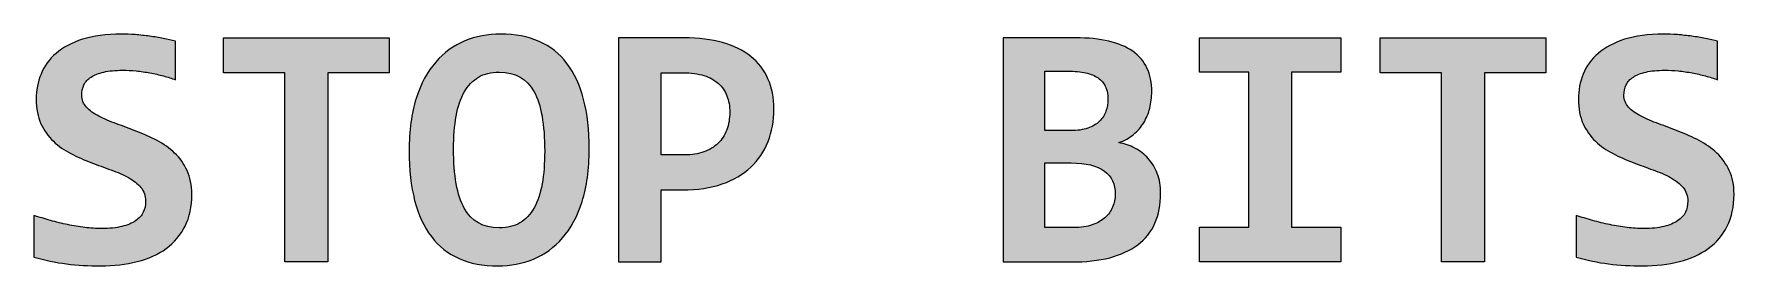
# Model space of a CAD drawing. Extents: x 264 to 349, y -535 to -258.
# Drawn here: x 279.82 to 328.3, y -535.33 to -528.73 of the extents above; entities that cross this region are included whole.
import ezdxf

# ---------------------------------------------------------------- set-up
doc = ezdxf.new("R2010")
doc.units = 0
doc.header["$MEASUREMENT"] = 0
doc.layers.add('LAYER_1', color=7, linetype='CONTINUOUS')

# ---------------------------------------------------------------- blocks, each defined once
blk = doc.blocks.new('BLOCK_5')
at = {"layer": 'LAYER_1'}
h = blk.add_hatch(color=7, dxfattribs=at)
h.dxf.hatch_style = 2
edge = h.paths.add_edge_path()
edge.add_spline(control_points=[(284.319, -533.29), (284.319, -533.639), (284.255, -533.942), (284.126, -534.198), (283.998, -534.455), (283.818, -534.668), (283.587, -534.836), (283.356, -535.003), (283.081, -535.128), (282.762, -535.209), (282.443, -535.29), (282.094, -535.331), (281.717, -535.331), (281.381, -535.331), (281.058, -535.312), (280.745, -535.273), (280.433, -535.234), (280.124, -535.168), (279.817, -535.077), (279.817, -535.077), (279.817, -533.891), (279.817, -533.891), (279.967, -533.943), (280.124, -533.991), (280.286, -534.037), (280.449, -534.083), (280.612, -534.123), (280.777, -534.156), (280.941, -534.192), (281.105, -534.218), (281.268, -534.238), (281.43, -534.257), (281.588, -534.267), (281.741, -534.267), (281.969, -534.267), (282.163, -534.247), (282.322, -534.208), (282.482, -534.169), (282.612, -534.115), (282.713, -534.047), (282.814, -533.979), (282.887, -533.898), (282.933, -533.803), (282.978, -533.708), (283.001, -533.605), (283.001, -533.49), (283.001, -533.334), (282.956, -533.203), (282.867, -533.098), (282.777, -532.991), (282.659, -532.898), (282.513, -532.817), (282.366, -532.736), (282.199, -532.662), (282.012, -532.597), (281.825, -532.531), (281.635, -532.462), (281.441, -532.387), (281.247, -532.312), (281.057, -532.228), (280.87, -532.133), (280.683, -532.038), (280.516, -531.921), (280.369, -531.781), (280.223, -531.642), (280.104, -531.475), (280.015, -531.281), (279.926, -531.087), (279.881, -530.854), (279.881, -530.58), (279.881, -530.329), (279.926, -530.092), (280.018, -529.867), (280.109, -529.643), (280.252, -529.447), (280.447, -529.28), (280.643, -529.112), (280.893, -528.978), (281.199, -528.879), (281.505, -528.78), (281.875, -528.73), (282.308, -528.73), (282.435, -528.73), (282.567, -528.736), (282.706, -528.746), (282.844, -528.758), (282.98, -528.773), (283.116, -528.791), (283.251, -528.809), (283.381, -528.83), (283.506, -528.854), (283.632, -528.879), (283.747, -528.904), (283.851, -528.93), (283.851, -528.93), (283.851, -530.029), (283.851, -530.029), (283.747, -529.99), (283.632, -529.953), (283.509, -529.921), (283.385, -529.889), (283.257, -529.86), (283.125, -529.836), (282.994, -529.811), (282.861, -529.792), (282.728, -529.78), (282.594, -529.767), (282.467, -529.76), (282.347, -529.76), (282.135, -529.76), (281.956, -529.778), (281.81, -529.811), (281.663, -529.846), (281.542, -529.893), (281.448, -529.953), (281.354, -530.013), (281.286, -530.087), (281.243, -530.175), (281.201, -530.263), (281.18, -530.361), (281.18, -530.468), (281.18, -530.602), (281.225, -530.716), (281.314, -530.813), (281.403, -530.908), (281.522, -530.994), (281.67, -531.071), (281.818, -531.148), (281.986, -531.219), (282.173, -531.285), (282.36, -531.353), (282.553, -531.424), (282.75, -531.5), (282.946, -531.577), (283.139, -531.664), (283.326, -531.762), (283.513, -531.86), (283.681, -531.979), (283.829, -532.118), (283.977, -532.258), (284.096, -532.424), (284.185, -532.614), (284.274, -532.805), (284.319, -533.03), (284.319, -533.29)], knot_values=[0, 0, 0, 0, 1, 1, 1, 2, 2, 2, 3, 3, 3, 4, 4, 4, 5, 5, 5, 6, 6, 6, 7, 7, 7, 8, 8, 8, 9, 9, 9, 10, 10, 10, 11, 11, 11, 12, 12, 12, 13, 13, 13, 14, 14, 14, 15, 15, 15, 16, 16, 16, 17, 17, 17, 18, 18, 18, 19, 19, 19, 20, 20, 20, 21, 21, 21, 22, 22, 22, 23, 23, 23, 24, 24, 24, 25, 25, 25, 26, 26, 26, 27, 27, 27, 28, 28, 28, 29, 29, 29, 30, 30, 30, 31, 31, 31, 32, 32, 32, 33, 33, 33, 34, 34, 34, 35, 35, 35, 36, 36, 36, 37, 37, 37, 38, 38, 38, 39, 39, 39, 40, 40, 40, 41, 41, 41, 42, 42, 42, 43, 43, 43, 44, 44, 44, 45, 45, 45, 46, 46, 46, 47, 47, 47, 48, 48, 48, 48], degree=3, periodic=1)
h = blk.add_hatch(color=7, dxfattribs=at)
h.dxf.hatch_style = 2
h.paths.add_polyline_path([(288.201, -529.838), (288.201, -535.219), (286.971, -535.219), (286.971, -529.838), (285.223, -529.838), (285.223, -528.837), (289.949, -528.837), (289.949, -529.838)])
h = blk.add_hatch(color=7, dxfattribs=at)
h.dxf.hatch_style = 2
edge = h.paths.add_edge_path()
edge.add_spline(control_points=[(295.652, -532.001), (295.652, -532.58), (295.585, -533.08), (295.45, -533.5), (295.314, -533.92), (295.129, -534.265), (294.893, -534.535), (294.657, -534.806), (294.38, -535.006), (294.063, -535.136), (293.746, -535.266), (293.406, -535.331), (293.045, -535.331), (292.205, -535.331), (291.574, -535.052), (291.15, -534.494), (290.727, -533.936), (290.516, -533.124), (290.516, -532.06), (290.516, -531.481), (290.583, -530.981), (290.718, -530.561), (290.854, -530.141), (291.039, -529.796), (291.275, -529.526), (291.511, -529.255), (291.788, -529.055), (292.105, -528.925), (292.422, -528.795), (292.762, -528.73), (293.123, -528.73), (293.963, -528.73), (294.594, -529.008), (295.018, -529.565), (295.441, -530.121), (295.652, -530.934), (295.652, -532.001)], knot_values=[0, 0, 0, 0, 1, 1, 1, 2, 2, 2, 3, 3, 3, 4, 4, 4, 5, 5, 5, 6, 6, 6, 7, 7, 7, 8, 8, 8, 9, 9, 9, 10, 10, 10, 11, 11, 11, 12, 12, 12, 12], degree=3, periodic=1)
edge = h.paths.add_edge_path()
edge.add_spline(control_points=[(294.383, -532.06), (294.383, -531.305), (294.282, -530.741), (294.08, -530.37), (293.878, -529.999), (293.546, -529.814), (293.084, -529.814), (292.853, -529.814), (292.656, -529.862), (292.493, -529.957), (292.331, -530.054), (292.196, -530.195), (292.09, -530.38), (291.984, -530.566), (291.907, -530.794), (291.858, -531.067), (291.81, -531.338), (291.785, -531.65), (291.785, -532.001), (291.785, -532.756), (291.887, -533.32), (292.09, -533.691), (292.294, -534.062), (292.625, -534.247), (293.084, -534.247), (293.315, -534.247), (293.513, -534.199), (293.677, -534.104), (293.842, -534.007), (293.976, -533.866), (294.08, -533.681), (294.184, -533.495), (294.261, -533.267), (294.31, -532.994), (294.358, -532.723), (294.383, -532.411), (294.383, -532.06)], knot_values=[0, 0, 0, 0, 1, 1, 1, 2, 2, 2, 3, 3, 3, 4, 4, 4, 5, 5, 5, 6, 6, 6, 7, 7, 7, 8, 8, 8, 9, 9, 9, 10, 10, 10, 11, 11, 11, 12, 12, 12, 12], degree=3, periodic=1)
h = blk.add_hatch(color=7, dxfattribs=at)
h.dxf.hatch_style = 2
edge = h.paths.add_edge_path()
edge.add_spline(control_points=[(300.921, -530.868), (300.921, -531.2), (300.866, -531.507), (300.755, -531.789), (300.644, -532.071), (300.48, -532.314), (300.262, -532.519), (300.043, -532.724), (299.772, -532.883), (299.446, -532.997), (299.121, -533.112), (298.743, -533.168), (298.313, -533.168), (298.313, -533.168), (297.703, -533.168), (297.703, -533.168), (297.703, -533.168), (297.703, -535.219), (297.703, -535.219), (297.703, -535.219), (296.492, -535.219), (296.492, -535.219), (296.492, -535.219), (296.492, -528.837), (296.492, -528.837), (296.492, -528.837), (298.362, -528.837), (298.362, -528.837), (298.776, -528.837), (299.141, -528.882), (299.458, -528.971), (299.776, -529.061), (300.043, -529.192), (300.259, -529.365), (300.476, -529.537), (300.64, -529.749), (300.752, -530.002), (300.865, -530.254), (300.921, -530.543), (300.921, -530.868)], knot_values=[0, 0, 0, 0, 1, 1, 1, 2, 2, 2, 3, 3, 3, 4, 4, 4, 5, 5, 5, 6, 6, 6, 7, 7, 7, 8, 8, 8, 9, 9, 9, 10, 10, 10, 11, 11, 11, 12, 12, 12, 13, 13, 13, 13], degree=3, periodic=1)
edge = h.paths.add_edge_path()
edge.add_spline(control_points=[(299.661, -530.951), (299.661, -530.782), (299.634, -530.628), (299.581, -530.49), (299.527, -530.352), (299.445, -530.234), (299.336, -530.136), (299.228, -530.038), (299.09, -529.963), (298.924, -529.911), (298.758, -529.86), (298.561, -529.833), (298.333, -529.833), (298.333, -529.833), (297.703, -529.833), (297.703, -529.833), (297.703, -529.833), (297.703, -532.172), (297.703, -532.172), (297.703, -532.172), (298.372, -532.172), (298.372, -532.172), (298.581, -532.172), (298.764, -532.144), (298.924, -532.086), (299.083, -532.03), (299.218, -531.948), (299.327, -531.84), (299.436, -531.733), (299.519, -531.604), (299.576, -531.454), (299.633, -531.305), (299.661, -531.137), (299.661, -530.951)], knot_values=[0, 0, 0, 0, 1, 1, 1, 2, 2, 2, 3, 3, 3, 4, 4, 4, 5, 5, 5, 6, 6, 6, 7, 7, 7, 8, 8, 8, 9, 9, 9, 10, 10, 10, 11, 11, 11, 11], degree=3, periodic=1)
h = blk.add_hatch(color=7, dxfattribs=at)
h.dxf.hatch_style = 2
edge = h.paths.add_edge_path()
edge.add_spline(control_points=[(307.459, -535.219), (307.459, -535.219), (307.459, -528.837), (307.459, -528.837), (307.459, -528.837), (309.52, -528.837), (309.52, -528.837), (310.246, -528.837), (310.79, -528.964), (311.153, -529.218), (311.516, -529.472), (311.697, -529.856), (311.697, -530.37), (311.697, -530.53), (311.679, -530.686), (311.641, -530.836), (311.604, -530.989), (311.546, -531.127), (311.468, -531.254), (311.39, -531.381), (311.292, -531.493), (311.175, -531.591), (311.058, -531.689), (310.919, -531.765), (310.76, -531.821), (310.919, -531.847), (311.071, -531.898), (311.216, -531.975), (311.361, -532.051), (311.488, -532.151), (311.597, -532.272), (311.706, -532.395), (311.792, -532.538), (311.856, -532.704), (311.919, -532.87), (311.951, -533.056), (311.951, -533.261), (311.951, -533.912), (311.733, -534.401), (311.297, -534.729), (310.861, -535.055), (310.231, -535.219), (309.407, -535.219), (309.407, -535.219), (307.459, -535.219), (307.459, -535.219)], knot_values=[0, 0, 0, 0, 1, 1, 1, 2, 2, 2, 3, 3, 3, 4, 4, 4, 5, 5, 5, 6, 6, 6, 7, 7, 7, 8, 8, 8, 9, 9, 9, 10, 10, 10, 11, 11, 11, 12, 12, 12, 13, 13, 13, 14, 14, 14, 15, 15, 15, 15], degree=3, periodic=1)
edge = h.paths.add_edge_path()
edge.add_spline(control_points=[(310.447, -530.58), (310.447, -530.46), (310.428, -530.351), (310.389, -530.253), (310.35, -530.156), (310.287, -530.073), (310.201, -530.004), (310.114, -529.936), (310.004, -529.883), (309.869, -529.846), (309.733, -529.808), (309.57, -529.789), (309.378, -529.789), (309.378, -529.789), (308.65, -529.789), (308.65, -529.789), (308.65, -529.789), (308.65, -531.479), (308.65, -531.479), (308.65, -531.479), (309.378, -531.479), (309.378, -531.479), (309.573, -531.479), (309.738, -531.455), (309.874, -531.408), (310.009, -531.361), (310.119, -531.295), (310.206, -531.213), (310.292, -531.129), (310.354, -531.034), (310.391, -530.927), (310.429, -530.82), (310.447, -530.704), (310.447, -530.58)], knot_values=[0, 0, 0, 0, 1, 1, 1, 2, 2, 2, 3, 3, 3, 4, 4, 4, 5, 5, 5, 6, 6, 6, 7, 7, 7, 8, 8, 8, 9, 9, 9, 10, 10, 10, 11, 11, 11, 11], degree=3, periodic=1)
edge = h.paths.add_edge_path()
edge.add_spline(control_points=[(309.49, -534.238), (309.682, -534.238), (309.851, -534.213), (309.996, -534.164), (310.141, -534.115), (310.262, -534.048), (310.359, -533.961), (310.457, -533.875), (310.531, -533.774), (310.582, -533.656), (310.632, -533.539), (310.657, -533.414), (310.657, -533.281), (310.657, -533.004), (310.554, -532.787), (310.347, -532.631), (310.141, -532.475), (309.824, -532.397), (309.397, -532.397), (309.397, -532.397), (308.65, -532.397), (308.65, -532.397), (308.65, -532.397), (308.65, -534.238), (308.65, -534.238), (308.65, -534.238), (309.49, -534.238), (309.49, -534.238)], knot_values=[0, 0, 0, 0, 1, 1, 1, 2, 2, 2, 3, 3, 3, 4, 4, 4, 5, 5, 5, 6, 6, 6, 7, 7, 7, 8, 8, 8, 9, 9, 9, 9], degree=3, periodic=1)
h = blk.add_hatch(color=7, dxfattribs=at)
h.dxf.hatch_style = 2
h.paths.add_polyline_path([(313.06, -529.819), (313.06, -528.837), (317.093, -528.837), (317.093, -529.819), (315.687, -529.819), (315.687, -534.228), (317.093, -534.228), (317.093, -535.219), (313.06, -535.219), (313.06, -534.228), (314.466, -534.228), (314.466, -529.819)])
h = blk.add_hatch(color=7, dxfattribs=at)
h.dxf.hatch_style = 2
h.paths.add_polyline_path([(321.189, -529.838), (321.189, -535.219), (319.959, -535.219), (319.959, -529.838), (318.211, -529.838), (318.211, -528.837), (322.938, -528.837), (322.938, -529.838)])
h = blk.add_hatch(color=7, dxfattribs=at)
h.dxf.hatch_style = 2
edge = h.paths.add_edge_path()
edge.add_spline(control_points=[(328.304, -533.29), (328.304, -533.639), (328.239, -533.942), (328.111, -534.198), (327.982, -534.455), (327.802, -534.668), (327.571, -534.836), (327.34, -535.003), (327.065, -535.128), (326.746, -535.209), (326.427, -535.29), (326.079, -535.331), (325.701, -535.331), (325.366, -535.331), (325.042, -535.312), (324.729, -535.273), (324.417, -535.234), (324.108, -535.168), (323.802, -535.077), (323.802, -535.077), (323.802, -533.891), (323.802, -533.891), (323.952, -533.943), (324.108, -533.991), (324.271, -534.037), (324.433, -534.083), (324.597, -534.123), (324.761, -534.156), (324.926, -534.192), (325.089, -534.218), (325.252, -534.238), (325.415, -534.257), (325.573, -534.267), (325.726, -534.267), (325.954, -534.267), (326.147, -534.247), (326.307, -534.208), (326.466, -534.169), (326.596, -534.115), (326.697, -534.047), (326.798, -533.979), (326.872, -533.898), (326.917, -533.803), (326.962, -533.708), (326.985, -533.605), (326.985, -533.49), (326.985, -533.334), (326.94, -533.203), (326.851, -533.098), (326.762, -532.991), (326.644, -532.898), (326.497, -532.817), (326.351, -532.736), (326.184, -532.662), (325.997, -532.597), (325.81, -532.531), (325.619, -532.462), (325.425, -532.387), (325.231, -532.312), (325.041, -532.228), (324.854, -532.133), (324.667, -532.038), (324.5, -531.921), (324.354, -531.781), (324.207, -531.642), (324.089, -531.475), (324, -531.281), (323.91, -531.087), (323.865, -530.854), (323.865, -530.58), (323.865, -530.329), (323.911, -530.092), (324.002, -529.867), (324.093, -529.643), (324.236, -529.447), (324.432, -529.28), (324.627, -529.112), (324.877, -528.978), (325.184, -528.879), (325.49, -528.78), (325.859, -528.73), (326.292, -528.73), (326.419, -528.73), (326.552, -528.736), (326.69, -528.746), (326.828, -528.758), (326.965, -528.773), (327.1, -528.791), (327.235, -528.809), (327.365, -528.83), (327.491, -528.854), (327.616, -528.879), (327.731, -528.904), (327.835, -528.93), (327.835, -528.93), (327.835, -530.029), (327.835, -530.029), (327.731, -529.99), (327.617, -529.953), (327.493, -529.921), (327.37, -529.889), (327.242, -529.86), (327.11, -529.836), (326.978, -529.811), (326.845, -529.792), (326.712, -529.78), (326.579, -529.767), (326.452, -529.76), (326.331, -529.76), (326.12, -529.76), (325.94, -529.778), (325.794, -529.811), (325.647, -529.846), (325.527, -529.893), (325.433, -529.953), (325.338, -530.013), (325.27, -530.087), (325.228, -530.175), (325.185, -530.263), (325.164, -530.361), (325.164, -530.468), (325.164, -530.602), (325.209, -530.716), (325.298, -530.813), (325.388, -530.908), (325.507, -530.994), (325.655, -531.071), (325.803, -531.148), (325.971, -531.219), (326.158, -531.285), (326.345, -531.353), (326.537, -531.424), (326.734, -531.5), (326.931, -531.577), (327.123, -531.664), (327.31, -531.762), (327.497, -531.86), (327.665, -531.979), (327.813, -532.118), (327.961, -532.258), (328.08, -532.424), (328.169, -532.614), (328.259, -532.805), (328.304, -533.03), (328.304, -533.29)], knot_values=[0, 0, 0, 0, 1, 1, 1, 2, 2, 2, 3, 3, 3, 4, 4, 4, 5, 5, 5, 6, 6, 6, 7, 7, 7, 8, 8, 8, 9, 9, 9, 10, 10, 10, 11, 11, 11, 12, 12, 12, 13, 13, 13, 14, 14, 14, 15, 15, 15, 16, 16, 16, 17, 17, 17, 18, 18, 18, 19, 19, 19, 20, 20, 20, 21, 21, 21, 22, 22, 22, 23, 23, 23, 24, 24, 24, 25, 25, 25, 26, 26, 26, 27, 27, 27, 28, 28, 28, 29, 29, 29, 30, 30, 30, 31, 31, 31, 32, 32, 32, 33, 33, 33, 34, 34, 34, 35, 35, 35, 36, 36, 36, 37, 37, 37, 38, 38, 38, 39, 39, 39, 40, 40, 40, 41, 41, 41, 42, 42, 42, 43, 43, 43, 44, 44, 44, 45, 45, 45, 46, 46, 46, 47, 47, 47, 48, 48, 48, 48], degree=3, periodic=1)
for points in [[(288.201, -529.838), (288.201, -535.219), (286.971, -535.219), (286.971, -529.838), (285.223, -529.838), (285.223, -528.837), (289.949, -528.837), (289.949, -529.838), (288.201, -529.838)], [(313.06, -529.819), (313.06, -528.837), (317.093, -528.837), (317.093, -529.819), (315.687, -529.819), (315.687, -534.228), (317.093, -534.228), (317.093, -535.219), (313.06, -535.219), (313.06, -534.228), (314.466, -534.228), (314.466, -529.819), (313.06, -529.819)], [(321.189, -529.838), (321.189, -535.219), (319.959, -535.219), (319.959, -529.838), (318.211, -529.838), (318.211, -528.837), (322.938, -528.837), (322.938, -529.838), (321.189, -529.838)]]:
    blk.add_lwpolyline(points, dxfattribs=at)
for points, knots in [([(284.319, -533.29), (284.319, -533.639), (284.255, -533.942), (284.126, -534.198), (283.998, -534.455), (283.818, -534.668), (283.587, -534.836), (283.356, -535.003), (283.081, -535.128), (282.762, -535.209), (282.443, -535.29), (282.094, -535.331), (281.717, -535.331), (281.381, -535.331), (281.058, -535.312), (280.745, -535.273), (280.433, -535.234), (280.124, -535.168), (279.817, -535.077), (279.817, -535.077), (279.817, -533.891), (279.817, -533.891), (279.967, -533.943), (280.124, -533.991), (280.286, -534.037), (280.449, -534.083), (280.612, -534.123), (280.777, -534.156), (280.941, -534.192), (281.105, -534.218), (281.268, -534.238), (281.43, -534.257), (281.588, -534.267), (281.741, -534.267), (281.969, -534.267), (282.163, -534.247), (282.322, -534.208), (282.482, -534.169), (282.612, -534.115), (282.713, -534.047), (282.814, -533.979), (282.887, -533.898), (282.933, -533.803), (282.978, -533.708), (283.001, -533.605), (283.001, -533.49), (283.001, -533.334), (282.956, -533.203), (282.867, -533.098), (282.777, -532.991), (282.659, -532.898), (282.513, -532.817), (282.366, -532.736), (282.199, -532.662), (282.012, -532.597), (281.825, -532.531), (281.635, -532.462), (281.441, -532.387), (281.247, -532.312), (281.057, -532.228), (280.87, -532.133), (280.683, -532.038), (280.516, -531.921), (280.369, -531.781), (280.223, -531.642), (280.104, -531.475), (280.015, -531.281), (279.926, -531.087), (279.881, -530.854), (279.881, -530.58), (279.881, -530.329), (279.926, -530.092), (280.018, -529.867), (280.109, -529.643), (280.252, -529.447), (280.447, -529.28), (280.643, -529.112), (280.893, -528.978), (281.199, -528.879), (281.505, -528.78), (281.875, -528.73), (282.308, -528.73), (282.435, -528.73), (282.567, -528.736), (282.706, -528.746), (282.844, -528.758), (282.98, -528.773), (283.116, -528.791), (283.251, -528.809), (283.381, -528.83), (283.506, -528.854), (283.632, -528.879), (283.747, -528.904), (283.851, -528.93), (283.851, -528.93), (283.851, -530.029), (283.851, -530.029), (283.747, -529.99), (283.632, -529.953), (283.509, -529.921), (283.385, -529.889), (283.257, -529.86), (283.125, -529.836), (282.994, -529.811), (282.861, -529.792), (282.728, -529.78), (282.594, -529.767), (282.467, -529.76), (282.347, -529.76), (282.135, -529.76), (281.956, -529.778), (281.81, -529.811), (281.663, -529.846), (281.542, -529.893), (281.448, -529.953), (281.354, -530.013), (281.286, -530.087), (281.243, -530.175), (281.201, -530.263), (281.18, -530.361), (281.18, -530.468), (281.18, -530.602), (281.225, -530.716), (281.314, -530.813), (281.403, -530.908), (281.522, -530.994), (281.67, -531.071), (281.818, -531.148), (281.986, -531.219), (282.173, -531.285), (282.36, -531.353), (282.553, -531.424), (282.75, -531.5), (282.946, -531.577), (283.139, -531.664), (283.326, -531.762), (283.513, -531.86), (283.681, -531.979), (283.829, -532.118), (283.977, -532.258), (284.096, -532.424), (284.185, -532.614), (284.274, -532.805), (284.319, -533.03), (284.319, -533.29)], [0, 0, 0, 0, 1, 1, 1, 2, 2, 2, 3, 3, 3, 4, 4, 4, 5, 5, 5, 6, 6, 6, 7, 7, 7, 8, 8, 8, 9, 9, 9, 10, 10, 10, 11, 11, 11, 12, 12, 12, 13, 13, 13, 14, 14, 14, 15, 15, 15, 16, 16, 16, 17, 17, 17, 18, 18, 18, 19, 19, 19, 20, 20, 20, 21, 21, 21, 22, 22, 22, 23, 23, 23, 24, 24, 24, 25, 25, 25, 26, 26, 26, 27, 27, 27, 28, 28, 28, 29, 29, 29, 30, 30, 30, 31, 31, 31, 32, 32, 32, 33, 33, 33, 34, 34, 34, 35, 35, 35, 36, 36, 36, 37, 37, 37, 38, 38, 38, 39, 39, 39, 40, 40, 40, 41, 41, 41, 42, 42, 42, 43, 43, 43, 44, 44, 44, 45, 45, 45, 46, 46, 46, 47, 47, 47, 48, 48, 48, 48]), ([(295.652, -532.001), (295.652, -532.58), (295.585, -533.08), (295.45, -533.5), (295.314, -533.92), (295.129, -534.265), (294.893, -534.535), (294.657, -534.806), (294.38, -535.006), (294.063, -535.136), (293.746, -535.266), (293.406, -535.331), (293.045, -535.331), (292.205, -535.331), (291.574, -535.052), (291.15, -534.494), (290.727, -533.936), (290.516, -533.124), (290.516, -532.06), (290.516, -531.481), (290.583, -530.981), (290.718, -530.561), (290.854, -530.141), (291.039, -529.796), (291.275, -529.526), (291.511, -529.255), (291.788, -529.055), (292.105, -528.925), (292.422, -528.795), (292.762, -528.73), (293.123, -528.73), (293.963, -528.73), (294.594, -529.008), (295.018, -529.565), (295.441, -530.121), (295.652, -530.934), (295.652, -532.001)], [0, 0, 0, 0, 1, 1, 1, 2, 2, 2, 3, 3, 3, 4, 4, 4, 5, 5, 5, 6, 6, 6, 7, 7, 7, 8, 8, 8, 9, 9, 9, 10, 10, 10, 11, 11, 11, 12, 12, 12, 12]), ([(300.921, -530.868), (300.921, -531.2), (300.866, -531.507), (300.755, -531.789), (300.644, -532.071), (300.48, -532.314), (300.262, -532.519), (300.043, -532.724), (299.772, -532.883), (299.446, -532.997), (299.121, -533.112), (298.743, -533.168), (298.313, -533.168), (298.313, -533.168), (297.703, -533.168), (297.703, -533.168), (297.703, -533.168), (297.703, -535.219), (297.703, -535.219), (297.703, -535.219), (296.492, -535.219), (296.492, -535.219), (296.492, -535.219), (296.492, -528.837), (296.492, -528.837), (296.492, -528.837), (298.362, -528.837), (298.362, -528.837), (298.776, -528.837), (299.141, -528.882), (299.458, -528.971), (299.776, -529.061), (300.043, -529.192), (300.259, -529.365), (300.476, -529.537), (300.64, -529.749), (300.752, -530.002), (300.865, -530.254), (300.921, -530.543), (300.921, -530.868)], [0, 0, 0, 0, 1, 1, 1, 2, 2, 2, 3, 3, 3, 4, 4, 4, 5, 5, 5, 6, 6, 6, 7, 7, 7, 8, 8, 8, 9, 9, 9, 10, 10, 10, 11, 11, 11, 12, 12, 12, 13, 13, 13, 13]), ([(307.459, -535.219), (307.459, -535.219), (307.459, -528.837), (307.459, -528.837), (307.459, -528.837), (309.52, -528.837), (309.52, -528.837), (310.246, -528.837), (310.79, -528.964), (311.153, -529.218), (311.516, -529.472), (311.697, -529.856), (311.697, -530.37), (311.697, -530.53), (311.679, -530.686), (311.641, -530.836), (311.604, -530.989), (311.546, -531.127), (311.468, -531.254), (311.39, -531.381), (311.292, -531.493), (311.175, -531.591), (311.058, -531.689), (310.919, -531.765), (310.76, -531.821), (310.919, -531.847), (311.071, -531.898), (311.216, -531.975), (311.361, -532.051), (311.488, -532.151), (311.597, -532.272), (311.706, -532.395), (311.792, -532.538), (311.856, -532.704), (311.919, -532.87), (311.951, -533.056), (311.951, -533.261), (311.951, -533.912), (311.733, -534.401), (311.297, -534.729), (310.861, -535.055), (310.231, -535.219), (309.407, -535.219), (309.407, -535.219), (307.459, -535.219), (307.459, -535.219)], [0, 0, 0, 0, 1, 1, 1, 2, 2, 2, 3, 3, 3, 4, 4, 4, 5, 5, 5, 6, 6, 6, 7, 7, 7, 8, 8, 8, 9, 9, 9, 10, 10, 10, 11, 11, 11, 12, 12, 12, 13, 13, 13, 14, 14, 14, 15, 15, 15, 15]), ([(328.304, -533.29), (328.304, -533.639), (328.239, -533.942), (328.111, -534.198), (327.982, -534.455), (327.802, -534.668), (327.571, -534.836), (327.34, -535.003), (327.065, -535.128), (326.746, -535.209), (326.427, -535.29), (326.079, -535.331), (325.701, -535.331), (325.366, -535.331), (325.042, -535.312), (324.729, -535.273), (324.417, -535.234), (324.108, -535.168), (323.802, -535.077), (323.802, -535.077), (323.802, -533.891), (323.802, -533.891), (323.952, -533.943), (324.108, -533.991), (324.271, -534.037), (324.433, -534.083), (324.597, -534.123), (324.761, -534.156), (324.926, -534.192), (325.089, -534.218), (325.252, -534.238), (325.415, -534.257), (325.573, -534.267), (325.726, -534.267), (325.954, -534.267), (326.147, -534.247), (326.307, -534.208), (326.466, -534.169), (326.596, -534.115), (326.697, -534.047), (326.798, -533.979), (326.872, -533.898), (326.917, -533.803), (326.962, -533.708), (326.985, -533.605), (326.985, -533.49), (326.985, -533.334), (326.94, -533.203), (326.851, -533.098), (326.762, -532.991), (326.644, -532.898), (326.497, -532.817), (326.351, -532.736), (326.184, -532.662), (325.997, -532.597), (325.81, -532.531), (325.619, -532.462), (325.425, -532.387), (325.231, -532.312), (325.041, -532.228), (324.854, -532.133), (324.667, -532.038), (324.5, -531.921), (324.354, -531.781), (324.207, -531.642), (324.089, -531.475), (324, -531.281), (323.91, -531.087), (323.865, -530.854), (323.865, -530.58), (323.865, -530.329), (323.911, -530.092), (324.002, -529.867), (324.093, -529.643), (324.236, -529.447), (324.432, -529.28), (324.627, -529.112), (324.877, -528.978), (325.184, -528.879), (325.49, -528.78), (325.859, -528.73), (326.292, -528.73), (326.419, -528.73), (326.552, -528.736), (326.69, -528.746), (326.828, -528.758), (326.965, -528.773), (327.1, -528.791), (327.235, -528.809), (327.365, -528.83), (327.491, -528.854), (327.616, -528.879), (327.731, -528.904), (327.835, -528.93), (327.835, -528.93), (327.835, -530.029), (327.835, -530.029), (327.731, -529.99), (327.617, -529.953), (327.493, -529.921), (327.37, -529.889), (327.242, -529.86), (327.11, -529.836), (326.978, -529.811), (326.845, -529.792), (326.712, -529.78), (326.579, -529.767), (326.452, -529.76), (326.331, -529.76), (326.12, -529.76), (325.94, -529.778), (325.794, -529.811), (325.647, -529.846), (325.527, -529.893), (325.433, -529.953), (325.338, -530.013), (325.27, -530.087), (325.228, -530.175), (325.185, -530.263), (325.164, -530.361), (325.164, -530.468), (325.164, -530.602), (325.209, -530.716), (325.298, -530.813), (325.388, -530.908), (325.507, -530.994), (325.655, -531.071), (325.803, -531.148), (325.971, -531.219), (326.158, -531.285), (326.345, -531.353), (326.537, -531.424), (326.734, -531.5), (326.931, -531.577), (327.123, -531.664), (327.31, -531.762), (327.497, -531.86), (327.665, -531.979), (327.813, -532.118), (327.961, -532.258), (328.08, -532.424), (328.169, -532.614), (328.259, -532.805), (328.304, -533.03), (328.304, -533.29)], [0, 0, 0, 0, 1, 1, 1, 2, 2, 2, 3, 3, 3, 4, 4, 4, 5, 5, 5, 6, 6, 6, 7, 7, 7, 8, 8, 8, 9, 9, 9, 10, 10, 10, 11, 11, 11, 12, 12, 12, 13, 13, 13, 14, 14, 14, 15, 15, 15, 16, 16, 16, 17, 17, 17, 18, 18, 18, 19, 19, 19, 20, 20, 20, 21, 21, 21, 22, 22, 22, 23, 23, 23, 24, 24, 24, 25, 25, 25, 26, 26, 26, 27, 27, 27, 28, 28, 28, 29, 29, 29, 30, 30, 30, 31, 31, 31, 32, 32, 32, 33, 33, 33, 34, 34, 34, 35, 35, 35, 36, 36, 36, 37, 37, 37, 38, 38, 38, 39, 39, 39, 40, 40, 40, 41, 41, 41, 42, 42, 42, 43, 43, 43, 44, 44, 44, 45, 45, 45, 46, 46, 46, 47, 47, 47, 48, 48, 48, 48]), ([(294.383, -532.06), (294.383, -531.305), (294.282, -530.741), (294.08, -530.37), (293.878, -529.999), (293.546, -529.814), (293.084, -529.814), (292.853, -529.814), (292.656, -529.862), (292.493, -529.957), (292.331, -530.054), (292.196, -530.195), (292.09, -530.38), (291.984, -530.566), (291.907, -530.794), (291.858, -531.067), (291.81, -531.338), (291.785, -531.65), (291.785, -532.001), (291.785, -532.756), (291.887, -533.32), (292.09, -533.691), (292.294, -534.062), (292.625, -534.247), (293.084, -534.247), (293.315, -534.247), (293.513, -534.199), (293.677, -534.104), (293.842, -534.007), (293.976, -533.866), (294.08, -533.681), (294.184, -533.495), (294.261, -533.267), (294.31, -532.994), (294.358, -532.723), (294.383, -532.411), (294.383, -532.06)], [0, 0, 0, 0, 1, 1, 1, 2, 2, 2, 3, 3, 3, 4, 4, 4, 5, 5, 5, 6, 6, 6, 7, 7, 7, 8, 8, 8, 9, 9, 9, 10, 10, 10, 11, 11, 11, 12, 12, 12, 12]), ([(299.661, -530.951), (299.661, -530.782), (299.634, -530.628), (299.581, -530.49), (299.527, -530.352), (299.445, -530.234), (299.336, -530.136), (299.228, -530.038), (299.09, -529.963), (298.924, -529.911), (298.758, -529.86), (298.561, -529.833), (298.333, -529.833), (298.333, -529.833), (297.703, -529.833), (297.703, -529.833), (297.703, -529.833), (297.703, -532.172), (297.703, -532.172), (297.703, -532.172), (298.372, -532.172), (298.372, -532.172), (298.581, -532.172), (298.764, -532.144), (298.924, -532.086), (299.083, -532.03), (299.218, -531.948), (299.327, -531.84), (299.436, -531.733), (299.519, -531.604), (299.576, -531.454), (299.633, -531.305), (299.661, -531.137), (299.661, -530.951)], [0, 0, 0, 0, 1, 1, 1, 2, 2, 2, 3, 3, 3, 4, 4, 4, 5, 5, 5, 6, 6, 6, 7, 7, 7, 8, 8, 8, 9, 9, 9, 10, 10, 10, 11, 11, 11, 11]), ([(310.447, -530.58), (310.447, -530.46), (310.428, -530.351), (310.389, -530.253), (310.35, -530.156), (310.287, -530.073), (310.201, -530.004), (310.114, -529.936), (310.004, -529.883), (309.869, -529.846), (309.733, -529.808), (309.57, -529.789), (309.378, -529.789), (309.378, -529.789), (308.65, -529.789), (308.65, -529.789), (308.65, -529.789), (308.65, -531.479), (308.65, -531.479), (308.65, -531.479), (309.378, -531.479), (309.378, -531.479), (309.573, -531.479), (309.738, -531.455), (309.874, -531.408), (310.009, -531.361), (310.119, -531.295), (310.206, -531.213), (310.292, -531.129), (310.354, -531.034), (310.391, -530.927), (310.429, -530.82), (310.447, -530.704), (310.447, -530.58)], [0, 0, 0, 0, 1, 1, 1, 2, 2, 2, 3, 3, 3, 4, 4, 4, 5, 5, 5, 6, 6, 6, 7, 7, 7, 8, 8, 8, 9, 9, 9, 10, 10, 10, 11, 11, 11, 11]), ([(309.49, -534.238), (309.682, -534.238), (309.851, -534.213), (309.996, -534.164), (310.141, -534.115), (310.262, -534.048), (310.359, -533.961), (310.457, -533.875), (310.531, -533.774), (310.582, -533.656), (310.632, -533.539), (310.657, -533.414), (310.657, -533.281), (310.657, -533.004), (310.554, -532.787), (310.347, -532.631), (310.141, -532.475), (309.824, -532.397), (309.397, -532.397), (309.397, -532.397), (308.65, -532.397), (308.65, -532.397), (308.65, -532.397), (308.65, -534.238), (308.65, -534.238), (308.65, -534.238), (309.49, -534.238), (309.49, -534.238)], [0, 0, 0, 0, 1, 1, 1, 2, 2, 2, 3, 3, 3, 4, 4, 4, 5, 5, 5, 6, 6, 6, 7, 7, 7, 8, 8, 8, 9, 9, 9, 9])]:
    blk.add_open_spline(points, degree=3, knots=knots, dxfattribs=at)

msp = doc.modelspace()

# ---------------------------------------------------------------- block references
at = {"layer": 'LAYER_1'}
msp.add_blockref('BLOCK_5', (0, 0), dxfattribs=at)

doc.saveas('drawing.dxf')
